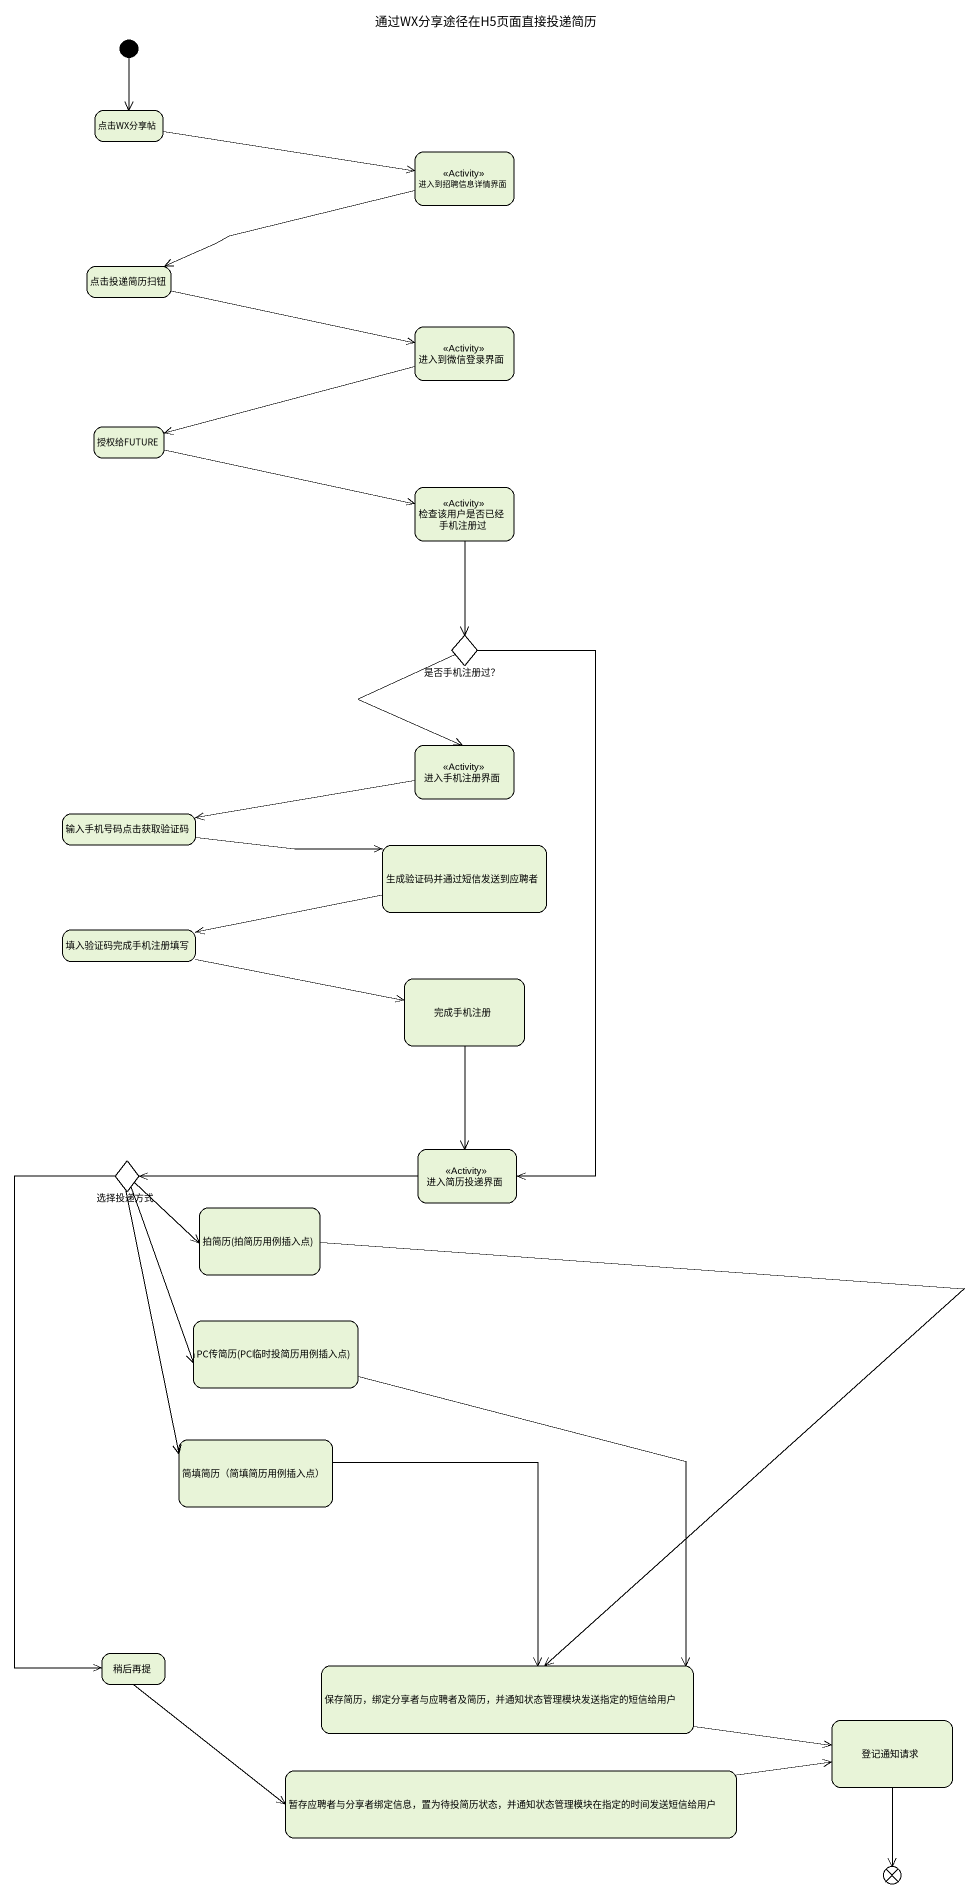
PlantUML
@startuml
title 通过WX分享途径在H5页面直接投递简历
hide empty description
state 点击WX分享帖
state 进入到招聘信息详情界面 <<Activity>>
state 点击投递简历扫钮
state 进入到微信登录界面 <<Activity>>
state 授权给FUTURE
state 检查该用户是否已经手机注册过 <<Activity>>
state "是否手机注册过？" as 是否手机注册过 <<choice>>
state 进入手机注册界面 <<Activity>>
state 输入手机号码点击获取验证码
state 生成验证码并通过短信发送到应聘者
state 填入验证码完成手机注册填写
state 完成手机注册
state 进入简历投递界面 <<Activity>>
state 选择投递方式 <<choice>>
state "拍简历(拍简历用例插入点)" as 拍简历_拍简历用例插入点
state "PC传简历(PC临时投简历用例插入点)" as PC传简历_PC临时投简历用例插入点
state "简填简历（简填简历用例插入点）" as 简填简历_简填简历用例插入点
state 稍后再提
state "保存简历，绑定分享者与应聘者及简历，并通知状态管理模块发送指定的短信给用户" as 保存简历_绑定分享者与应聘者及简历
state 登记通知请求
state "暂存应聘者与分享者绑定信息，置为待投简历状态，并通知状态管理模块在指定的时间发送短信给用户" as 暂存应聘者与分享者绑定信息_置为待投简历状态
state flowfinal1 <<end>>
[*] --> 点击WX分享帖
点击WX分享帖 -right-> 进入到招聘信息详情界面
进入到招聘信息详情界面 -left-> 点击投递简历扫钮
点击投递简历扫钮 -right-> 进入到微信登录界面
进入到微信登录界面 -left-> 授权给FUTURE
授权给FUTURE -right-> 检查该用户是否已经手机注册过
检查该用户是否已经手机注册过 --> 是否手机注册过
是否手机注册过 --> 进入手机注册界面
是否手机注册过 --> 进入简历投递界面
进入手机注册界面 -left-> 输入手机号码点击获取验证码
输入手机号码点击获取验证码 -right-> 生成验证码并通过短信发送到应聘者
生成验证码并通过短信发送到应聘者 -left-> 填入验证码完成手机注册填写
填入验证码完成手机注册填写 -right-> 完成手机注册
完成手机注册 --> 进入简历投递界面
进入简历投递界面 -left-> 选择投递方式
选择投递方式 -right-> 拍简历_拍简历用例插入点
选择投递方式 --> PC传简历_PC临时投简历用例插入点
选择投递方式 --> 简填简历_简填简历用例插入点
选择投递方式 --> 稍后再提
拍简历_拍简历用例插入点 --> 保存简历_绑定分享者与应聘者及简历
PC传简历_PC临时投简历用例插入点 --> 保存简历_绑定分享者与应聘者及简历
简填简历_简填简历用例插入点 --> 保存简历_绑定分享者与应聘者及简历
稍后再提 -right-> 暂存应聘者与分享者绑定信息_置为待投简历状态
保存简历_绑定分享者与应聘者及简历 -right-> 登记通知请求
登记通知请求 --> flowfinal1
暂存应聘者与分享者绑定信息_置为待投简历状态 -right-> 登记通知请求
@enduml
